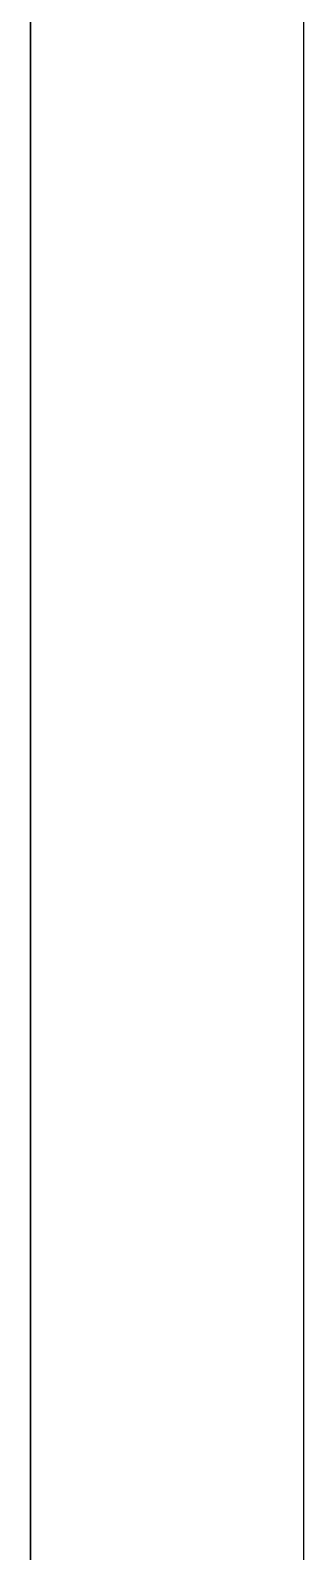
# Model space of a CAD drawing. Header units: millimetres. Extents: x 0 to 588, y 0 to 832.
# Drawn here: x 574 to 588, y 77.9 to 155.8 of the extents above; entities that cross this region are included whole.
import ezdxf

# ---------------------------------------------------------------- set-up
doc = ezdxf.new("R2010")
doc.units = ezdxf.units.MM

msp = doc.modelspace()

# ---------------------------------------------------------------- linework, layer by layer
for p, q in [((587.9621258410514, 831.6336418506676), (587.9621258410514, 0.03364185066766368)), ((573.9621258410514, 817.6336418506676), (573.9621258410514, 14.03364185066766)), ((573.9621258410514, 56.03364185066766), (573.9621258410514, 817.6336418506676))]:
    msp.add_line(p, q)

doc.saveas('drawing.dxf')
